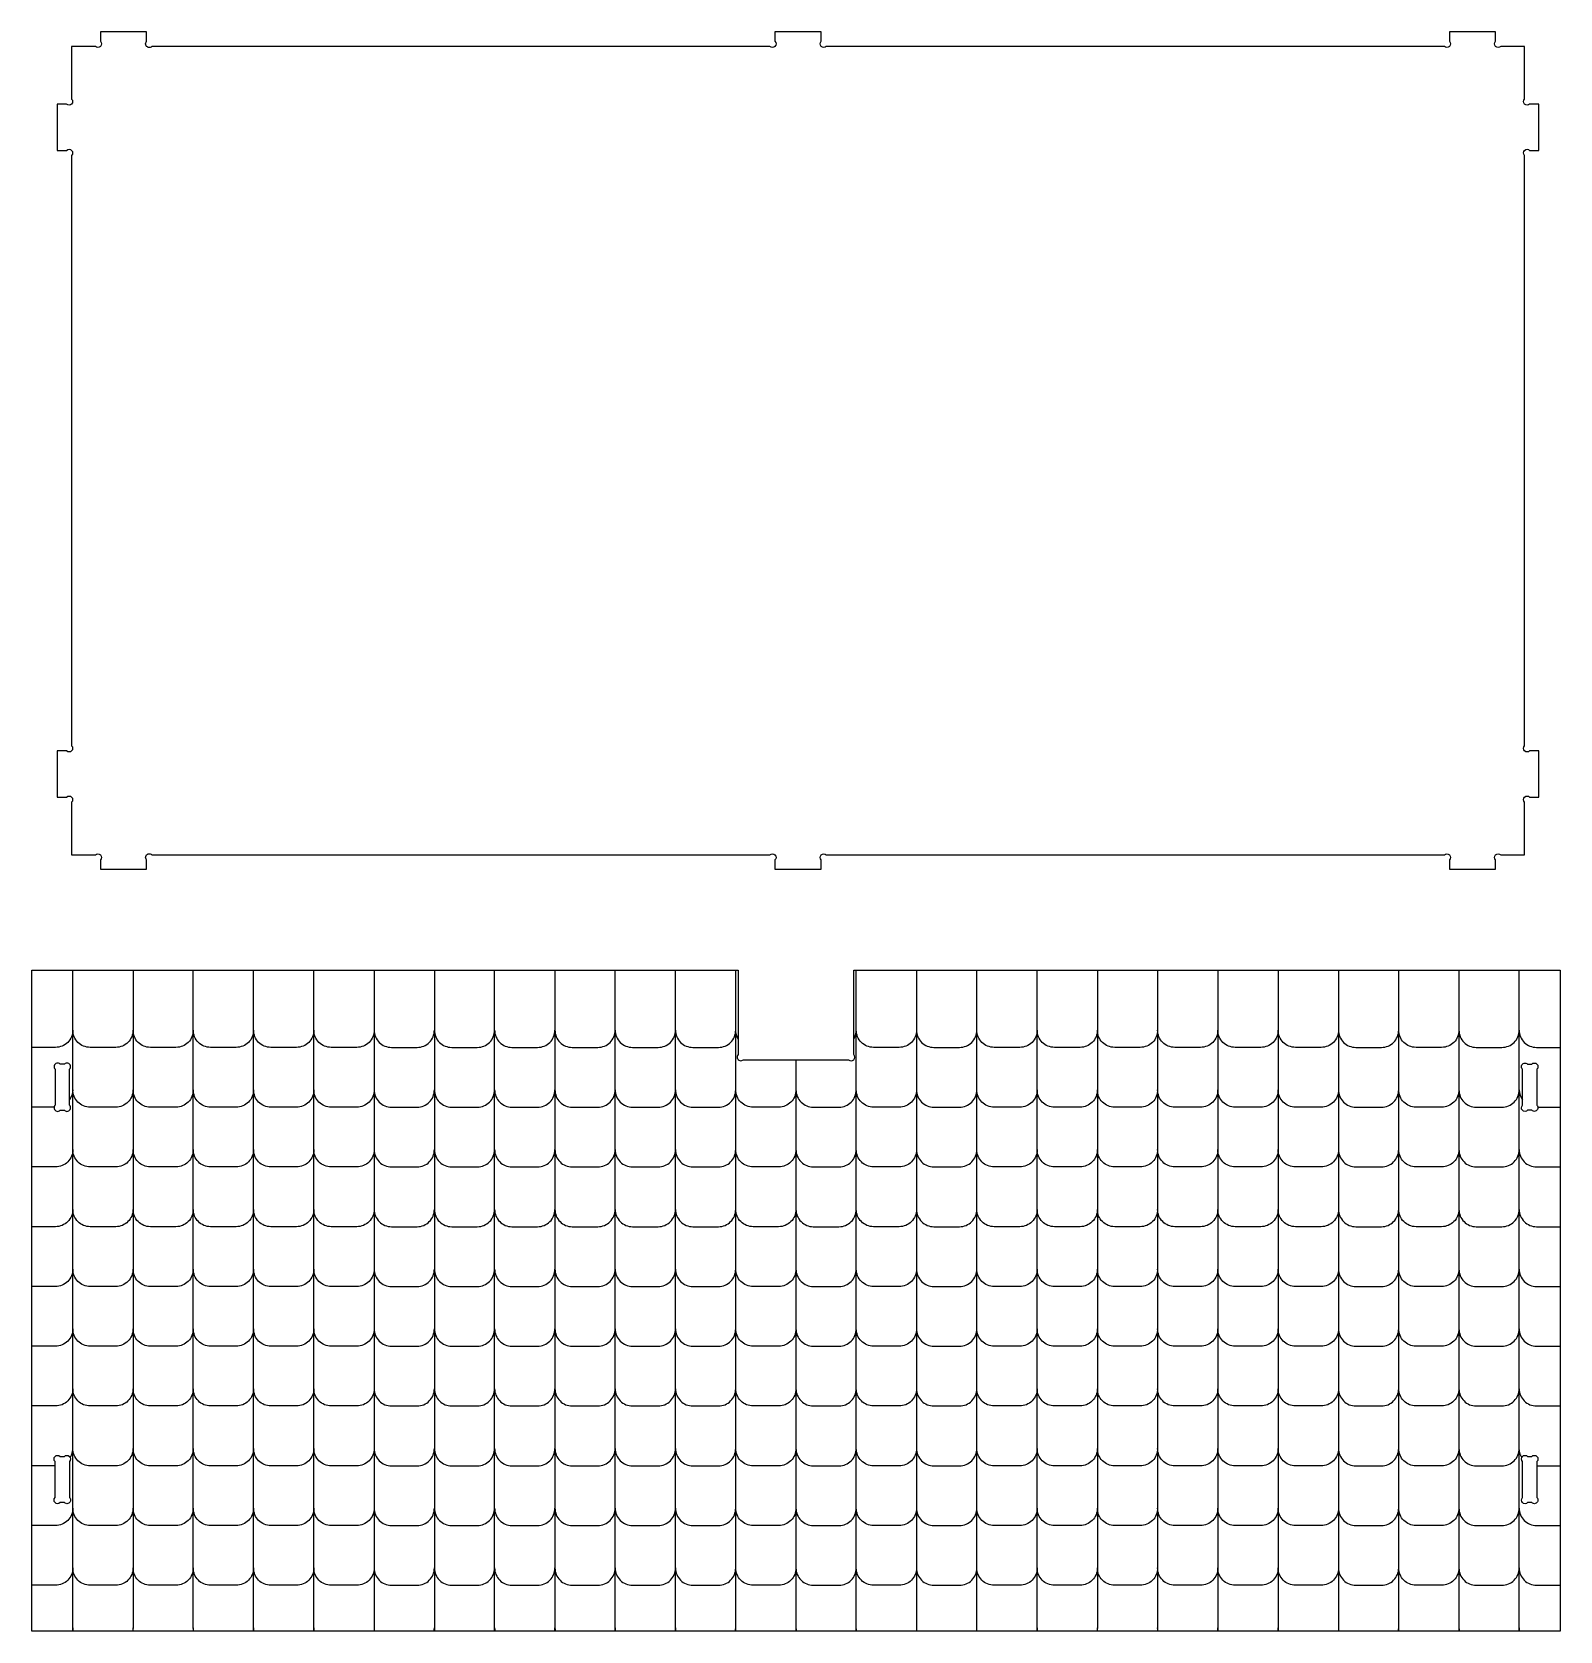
# Model space of a CAD drawing. Extents: x 7134 to 8183, y 163 to 938.
# Drawn here: x 7504.1 to 7821.6, y 168.2 to 500.5 of the extents above; entities that cross this region are included whole.
import ezdxf

# ---------------------------------------------------------------- set-up
doc = ezdxf.new("R2010")
doc.units = 0
doc.header["$MEASUREMENT"] = 0
doc.layers.add('LAYER1', color=18, linetype='CONTINUOUS')

msp = doc.modelspace()

# ---------------------------------------------------------------- linework, layer by layer
at = {"layer": 'LAYER1'}
for points in [[(7668.08, 326.48), (7668.08, 328.42, -1), (7669.14, 329.48), (7797.58, 329.48, -1), (7798.64, 328.42), (7798.64, 326.48), (7808.24, 326.48), (7808.24, 328.42, -1), (7809.3, 329.48), (7814.24, 329.48), (7814.24, 340.42, -1), (7815.3, 341.48), (7817.24, 341.48), (7817.24, 351.08), (7815.3, 351.08, -1), (7814.24, 352.14), (7814.24, 474.82, -1), (7815.3, 475.88), (7817.24, 475.88), (7817.24, 485.48), (7815.3, 485.48, -1), (7814.24, 486.54), (7814.24, 497.48), (7809.3, 497.48, -1), (7808.24, 498.54), (7808.24, 500.48), (7798.64, 500.48), (7798.64, 498.54, -1), (7797.58, 497.48), (7669.14, 497.48, -1), (7668.08, 498.54), (7668.08, 500.48), (7658.48, 500.48), (7658.48, 498.54, -1), (7657.42, 497.48), (7528.98, 497.48, -1), (7527.92, 498.54), (7527.92, 500.48), (7518.32, 500.48), (7518.32, 498.54, -1), (7517.26, 497.48), (7512.32, 497.48), (7512.32, 486.54, -1), (7511.26, 485.48), (7509.32, 485.48), (7509.32, 475.88), (7511.26, 475.88, -1), (7512.32, 474.82), (7512.32, 352.14, -1), (7511.26, 351.08), (7509.32, 351.08), (7509.32, 341.48), (7511.26, 341.48, -1), (7512.32, 340.42), (7512.32, 329.48), (7517.26, 329.48, -1), (7518.32, 328.42), (7518.32, 326.48), (7527.92, 326.48), (7527.92, 328.42, -1), (7528.98, 329.48), (7657.42, 329.48, -1), (7658.48, 328.42), (7658.48, 326.48)], [(7504.09, 305.48), (7650.85, 305.48), (7650.85, 287.96, 1), (7651.91, 286.9), (7673.79, 286.9, 1), (7674.85, 287.96), (7674.85, 305.48), (7821.61, 305.48), (7821.61, 168.18), (7504.09, 168.18)], [(7508.89, 284.93), (7508.89, 277.46, 1), (7509.95, 276.39), (7510.83, 276.39, 1), (7511.89, 277.46), (7511.89, 284.93, 1), (7510.83, 285.99), (7509.95, 285.99, 1)], [(7816.81, 284.93), (7816.81, 277.46, -1), (7815.75, 276.39), (7814.87, 276.39, -1), (7813.81, 277.46), (7813.81, 284.93, -1), (7814.87, 285.99), (7815.75, 285.99, -1)], [(7511.89, 203.4), (7511.89, 195.92, -1), (7510.83, 194.86), (7509.95, 194.86, -1), (7508.89, 195.92), (7508.89, 203.4, -1), (7509.95, 204.46), (7510.83, 204.46, -1)], [(7816.81, 203.4), (7816.81, 195.92, -1), (7815.75, 194.86), (7814.87, 194.86, -1), (7813.81, 195.92), (7813.81, 203.4, -1), (7814.87, 204.46), (7815.75, 204.46, -1)]]:
    msp.add_lwpolyline(points, format="xyb", close=True, dxfattribs=at)
for points in [[(7512.63, 168.18, -0.047899), (7512.57, 168.86), (7512.57, 305.48)], [(7525.09, 305.48), (7525.09, 168.86, -0.047899), (7525.02, 168.18)], [(7537.68, 168.18, -0.047899), (7537.61, 168.86), (7537.61, 305.48)], [(7550.2, 168.18, -0.047899), (7550.14, 168.86), (7550.14, 305.48)], [(7562.73, 168.18, -0.047899), (7562.66, 168.86), (7562.66, 305.48)], [(7575.19, 305.48), (7575.19, 168.86, 0.047899), (7575.25, 168.18)], [(7587.71, 305.48), (7587.71, 168.86, 0.047899), (7587.78, 168.18)], [(7600.17, 168.18, 0.047899), (7600.23, 168.86), (7600.23, 305.48)], [(7612.76, 305.48), (7612.76, 168.86, 0.047899), (7612.82, 168.18)], [(7625.21, 168.18, 0.047899), (7625.28, 168.86), (7625.28, 305.48)], [(7637.74, 168.18, 0.047899), (7637.8, 168.86), (7637.8, 305.48)], [(7650.39, 168.18, -0.047899), (7650.33, 168.86), (7650.33, 305.48)], [(7675.31, 168.18, 0.047899), (7675.38, 168.86), (7675.38, 305.48)], [(7687.9, 305.48), (7687.9, 168.86, -0.047899), (7687.83, 168.18)], [(7700.36, 168.18, 0.047899), (7700.42, 168.86), (7700.42, 305.48)], [(7713.01, 168.18, -0.047899), (7712.95, 168.86), (7712.95, 305.48)], [(7725.47, 305.48), (7725.47, 168.86, -0.047899), (7725.4, 168.18)], [(7737.99, 305.48), (7737.99, 168.86, -0.047899), (7737.93, 168.18)], [(7750.52, 305.48), (7750.52, 168.86, -0.047899), (7750.45, 168.18)], [(7763.04, 305.48), (7763.04, 168.86, -0.047899), (7762.98, 168.18)], [(7775.57, 305.48), (7775.57, 168.86, -0.047899), (7775.5, 168.18)], [(7788.02, 168.18, 0.047899), (7788.09, 168.86), (7788.09, 305.48)], [(7800.61, 305.48), (7800.61, 168.86, 0.047899), (7800.68, 168.18)], [(7813.07, 168.18, 0.047899), (7813.14, 168.86), (7813.14, 305.48)], [(7512.57, 293.06, -0.414214), (7508.97, 289.46), (7504.09, 289.46)], [(7525.09, 293.06, -0.414214), (7521.49, 289.46), (7516.17, 289.46, -0.414214), (7512.57, 293.06)], [(7537.61, 293.06, -0.414214), (7534.01, 289.46), (7528.69, 289.46, -0.414214), (7525.09, 293.06)], [(7550.14, 293.06, -0.414214), (7546.54, 289.46), (7541.21, 289.46, -0.414214), (7537.61, 293.06)], [(7562.66, 293.06, -0.414214), (7559.06, 289.46), (7553.74, 289.46, -0.414214), (7550.14, 293.06)], [(7575.19, 293.06, -0.414214), (7571.59, 289.46), (7566.26, 289.46, -0.414214), (7562.66, 293.06)], [(7575.19, 293.06, 0.414214), (7578.79, 289.46), (7584.11, 289.46, 0.414214), (7587.71, 293.06)], [(7587.71, 293.06, 0.414214), (7591.31, 289.46), (7596.63, 289.46, 0.414214), (7600.23, 293.06)], [(7600.23, 293.06, 0.414214), (7603.83, 289.46), (7609.16, 289.46, 0.414214), (7612.76, 293.06)], [(7612.76, 293.06, 0.414214), (7616.36, 289.46), (7621.68, 289.46, 0.414214), (7625.28, 293.06)], [(7625.28, 293.06, 0.414214), (7628.88, 289.46), (7634.2, 289.46, 0.414214), (7637.8, 293.06)], [(7637.8, 293.06, 0.414214), (7641.4, 289.46), (7646.73, 289.46, 0.414214), (7650.33, 293.06)], [(7650.85, 291.19, -0.137402), (7650.33, 293.06)], [(7674.85, 291.19, 0.137402), (7675.38, 293.06)], [(7687.9, 293.06, -0.414214), (7684.3, 289.46), (7678.98, 289.46, -0.414214), (7675.38, 293.06)], [(7687.9, 293.06, 0.414214), (7691.5, 289.46), (7696.82, 289.46, 0.414214), (7700.42, 293.06)], [(7712.95, 293.06, -0.414214), (7709.35, 289.46), (7704.02, 289.46, -0.414214), (7700.42, 293.06)], [(7725.47, 293.06, -0.414214), (7721.87, 289.46), (7716.55, 289.46, -0.414214), (7712.95, 293.06)], [(7737.99, 293.06, -0.414214), (7734.39, 289.46), (7729.07, 289.46, -0.414214), (7725.47, 293.06)], [(7750.52, 293.06, -0.414214), (7746.92, 289.46), (7741.59, 289.46, -0.414214), (7737.99, 293.06)], [(7763.04, 293.06, -0.414214), (7759.44, 289.46), (7754.12, 289.46, -0.414214), (7750.52, 293.06)], [(7775.57, 293.06, -0.414214), (7771.97, 289.46), (7766.64, 289.46, -0.414214), (7763.04, 293.06)], [(7775.57, 293.06, 0.414214), (7779.17, 289.46), (7784.49, 289.46, 0.414214), (7788.09, 293.06)], [(7800.61, 293.06, -0.414214), (7797.01, 289.46), (7791.69, 289.46, -0.414214), (7788.09, 293.06)], [(7800.61, 293.06, 0.414214), (7804.21, 289.46), (7809.54, 289.46, 0.414214), (7813.14, 293.06)], [(7813.14, 293.06, 0.414214), (7816.74, 289.46), (7821.61, 289.46)], [(7662.85, 286.9), (7662.85, 168.86, -0.047899), (7662.79, 168.18)], [(7512.57, 280.64, -0.156846), (7511.89, 278.54)], [(7525.09, 280.64, -0.414214), (7521.49, 277.04), (7516.17, 277.04, -0.414214), (7512.57, 280.64)], [(7537.61, 280.64, -0.414214), (7534.01, 277.04), (7528.69, 277.04, -0.414214), (7525.09, 280.64)], [(7550.14, 280.64, -0.414214), (7546.54, 277.04), (7541.21, 277.04, -0.414214), (7537.61, 280.64)], [(7562.66, 280.64, -0.414214), (7559.06, 277.04), (7553.74, 277.04, -0.414214), (7550.14, 280.64)], [(7575.19, 280.64, -0.414214), (7571.59, 277.04), (7566.26, 277.04, -0.414214), (7562.66, 280.64)], [(7575.19, 280.64, 0.414214), (7578.79, 277.04), (7584.11, 277.04, 0.414214), (7587.71, 280.64)], [(7587.71, 280.64, 0.414214), (7591.31, 277.04), (7596.63, 277.04, 0.414214), (7600.23, 280.64)], [(7600.23, 280.64, 0.414214), (7603.83, 277.04), (7609.16, 277.04, 0.414214), (7612.76, 280.64)], [(7612.76, 280.64, 0.414214), (7616.36, 277.04), (7621.68, 277.04, 0.414214), (7625.28, 280.64)], [(7625.28, 280.64, 0.414214), (7628.88, 277.04), (7634.2, 277.04, 0.414214), (7637.8, 280.64)], [(7637.8, 280.64, 0.414214), (7641.4, 277.04), (7646.73, 277.04, 0.414214), (7650.33, 280.64)], [(7662.85, 280.64, -0.414214), (7659.25, 277.04), (7653.93, 277.04, -0.414214), (7650.33, 280.64)], [(7662.85, 280.64, 0.414214), (7666.45, 277.04), (7671.78, 277.04, 0.414214), (7675.38, 280.64)], [(7687.9, 280.64, -0.414214), (7684.3, 277.04), (7678.98, 277.04, -0.414214), (7675.38, 280.64)], [(7687.9, 280.64, 0.414214), (7691.5, 277.04), (7696.82, 277.04, 0.414214), (7700.42, 280.64)], [(7712.95, 280.64, -0.414214), (7709.35, 277.04), (7704.02, 277.04, -0.414214), (7700.42, 280.64)], [(7725.47, 280.64, -0.414214), (7721.87, 277.04), (7716.55, 277.04, -0.414214), (7712.95, 280.64)], [(7737.99, 280.64, -0.414214), (7734.39, 277.04), (7729.07, 277.04, -0.414214), (7725.47, 280.64)], [(7750.52, 280.64, -0.414214), (7746.92, 277.04), (7741.59, 277.04, -0.414214), (7737.99, 280.64)], [(7763.04, 280.64, -0.414214), (7759.44, 277.04), (7754.12, 277.04, -0.414214), (7750.52, 280.64)], [(7775.57, 280.64, -0.414214), (7771.97, 277.04), (7766.64, 277.04, -0.414214), (7763.04, 280.64)], [(7775.57, 280.64, 0.414214), (7779.17, 277.04), (7784.49, 277.04, 0.414214), (7788.09, 280.64)], [(7800.61, 280.64, -0.414214), (7797.01, 277.04), (7791.69, 277.04, -0.414214), (7788.09, 280.64)], [(7800.61, 280.64, 0.414214), (7804.21, 277.04), (7809.54, 277.04, 0.414214), (7813.14, 280.64)], [(7813.14, 280.64, 0.156846), (7813.81, 278.54)], [(7512.57, 268.22, -0.414214), (7508.97, 264.62), (7504.09, 264.62)], [(7525.09, 268.22, -0.414214), (7521.49, 264.62), (7516.17, 264.62, -0.414214), (7512.57, 268.22)], [(7537.61, 268.22, -0.414214), (7534.01, 264.62), (7528.69, 264.62, -0.414214), (7525.09, 268.22)], [(7550.14, 268.22, -0.414214), (7546.54, 264.62), (7541.21, 264.62, -0.414214), (7537.61, 268.22)], [(7562.66, 268.22, -0.414214), (7559.06, 264.62), (7553.74, 264.62, -0.414214), (7550.14, 268.22)], [(7575.19, 268.22, -0.414214), (7571.59, 264.62), (7566.26, 264.62, -0.414214), (7562.66, 268.22)], [(7575.19, 268.22, 0.414214), (7578.79, 264.62), (7584.11, 264.62, 0.414214), (7587.71, 268.22)], [(7587.71, 268.22, 0.414214), (7591.31, 264.62), (7596.63, 264.62, 0.414214), (7600.23, 268.22)], [(7600.23, 268.22, 0.414214), (7603.83, 264.62), (7609.16, 264.62, 0.414214), (7612.76, 268.22)], [(7612.76, 268.22, 0.414214), (7616.36, 264.62), (7621.68, 264.62, 0.414214), (7625.28, 268.22)], [(7625.28, 268.22, 0.414214), (7628.88, 264.62), (7634.2, 264.62, 0.414214), (7637.8, 268.22)], [(7637.8, 268.22, 0.414214), (7641.4, 264.62), (7646.73, 264.62, 0.414214), (7650.33, 268.22)], [(7662.85, 268.22, -0.414214), (7659.25, 264.62), (7653.93, 264.62, -0.414214), (7650.33, 268.22)], [(7662.85, 268.22, 0.414214), (7666.45, 264.62), (7671.78, 264.62, 0.414214), (7675.38, 268.22)], [(7687.9, 268.22, -0.414214), (7684.3, 264.62), (7678.98, 264.62, -0.414214), (7675.38, 268.22)], [(7687.9, 268.22, 0.414214), (7691.5, 264.62), (7696.82, 264.62, 0.414214), (7700.42, 268.22)], [(7712.95, 268.22, -0.414214), (7709.35, 264.62), (7704.02, 264.62, -0.414214), (7700.42, 268.22)], [(7725.47, 268.22, -0.414214), (7721.87, 264.62), (7716.55, 264.62, -0.414214), (7712.95, 268.22)], [(7737.99, 268.22, -0.414214), (7734.39, 264.62), (7729.07, 264.62, -0.414214), (7725.47, 268.22)], [(7750.52, 268.22, -0.414214), (7746.92, 264.62), (7741.59, 264.62, -0.414214), (7737.99, 268.22)], [(7763.04, 268.22, -0.414214), (7759.44, 264.62), (7754.12, 264.62, -0.414214), (7750.52, 268.22)], [(7775.57, 268.22, -0.414214), (7771.97, 264.62), (7766.64, 264.62, -0.414214), (7763.04, 268.22)], [(7775.57, 268.22, 0.414214), (7779.17, 264.62), (7784.49, 264.62, 0.414214), (7788.09, 268.22)], [(7800.61, 268.22, -0.414214), (7797.01, 264.62), (7791.69, 264.62, -0.414214), (7788.09, 268.22)], [(7800.61, 268.22, 0.414214), (7804.21, 264.62), (7809.54, 264.62, 0.414214), (7813.14, 268.22)], [(7813.14, 268.22, 0.414214), (7816.74, 264.62), (7821.61, 264.62)], [(7512.57, 255.8, -0.414214), (7508.97, 252.2), (7504.09, 252.2)], [(7525.09, 255.8, -0.414214), (7521.49, 252.2), (7516.17, 252.2, -0.414214), (7512.57, 255.8)], [(7537.61, 255.8, -0.414214), (7534.01, 252.2), (7528.69, 252.2, -0.414214), (7525.09, 255.8)], [(7550.14, 255.8, -0.414214), (7546.54, 252.2), (7541.21, 252.2, -0.414214), (7537.61, 255.8)], [(7562.66, 255.8, -0.414214), (7559.06, 252.2), (7553.74, 252.2, -0.414214), (7550.14, 255.8)], [(7575.19, 255.8, -0.414214), (7571.59, 252.2), (7566.26, 252.2, -0.414214), (7562.66, 255.8)], [(7575.19, 255.8, 0.414214), (7578.79, 252.2), (7584.11, 252.2, 0.414214), (7587.71, 255.8)], [(7587.71, 255.8, 0.414214), (7591.31, 252.2), (7596.63, 252.2, 0.414214), (7600.23, 255.8)], [(7600.23, 255.8, 0.414214), (7603.83, 252.2), (7609.16, 252.2, 0.414214), (7612.76, 255.8)], [(7612.76, 255.8, 0.414214), (7616.36, 252.2), (7621.68, 252.2, 0.414214), (7625.28, 255.8)], [(7625.28, 255.8, 0.414214), (7628.88, 252.2), (7634.2, 252.2, 0.414214), (7637.8, 255.8)], [(7637.8, 255.8, 0.414214), (7641.4, 252.2), (7646.73, 252.2, 0.414214), (7650.33, 255.8)], [(7662.85, 255.8, -0.414214), (7659.25, 252.2), (7653.93, 252.2, -0.414214), (7650.33, 255.8)], [(7662.85, 255.8, 0.414214), (7666.45, 252.2), (7671.78, 252.2, 0.414214), (7675.38, 255.8)], [(7687.9, 255.8, -0.414214), (7684.3, 252.2), (7678.98, 252.2, -0.414214), (7675.38, 255.8)], [(7687.9, 255.8, 0.414214), (7691.5, 252.2), (7696.82, 252.2, 0.414214), (7700.42, 255.8)], [(7712.95, 255.8, -0.414214), (7709.35, 252.2), (7704.02, 252.2, -0.414214), (7700.42, 255.8)], [(7725.47, 255.8, -0.414214), (7721.87, 252.2), (7716.55, 252.2, -0.414214), (7712.95, 255.8)], [(7737.99, 255.8, -0.414214), (7734.39, 252.2), (7729.07, 252.2, -0.414214), (7725.47, 255.8)], [(7750.52, 255.8, -0.414214), (7746.92, 252.2), (7741.59, 252.2, -0.414214), (7737.99, 255.8)], [(7763.04, 255.8, -0.414214), (7759.44, 252.2), (7754.12, 252.2, -0.414214), (7750.52, 255.8)], [(7775.57, 255.8, -0.414214), (7771.97, 252.2), (7766.64, 252.2, -0.414214), (7763.04, 255.8)], [(7775.57, 255.8, 0.414214), (7779.17, 252.2), (7784.49, 252.2, 0.414214), (7788.09, 255.8)], [(7800.61, 255.8, -0.414214), (7797.01, 252.2), (7791.69, 252.2, -0.414214), (7788.09, 255.8)], [(7800.61, 255.8, 0.414214), (7804.21, 252.2), (7809.54, 252.2, 0.414214), (7813.14, 255.8)], [(7813.14, 255.8, 0.414214), (7816.74, 252.2), (7821.61, 252.2)], [(7512.57, 243.38, -0.414214), (7508.97, 239.78), (7504.09, 239.78)], [(7525.09, 243.38, -0.414214), (7521.49, 239.78), (7516.17, 239.78, -0.414214), (7512.57, 243.38)], [(7537.61, 243.38, -0.414214), (7534.01, 239.78), (7528.69, 239.78, -0.414214), (7525.09, 243.38)], [(7550.14, 243.38, -0.414214), (7546.54, 239.78), (7541.21, 239.78, -0.414214), (7537.61, 243.38)], [(7562.66, 243.38, -0.414214), (7559.06, 239.78), (7553.74, 239.78, -0.414214), (7550.14, 243.38)], [(7575.19, 243.38, -0.414214), (7571.59, 239.78), (7566.26, 239.78, -0.414214), (7562.66, 243.38)], [(7575.19, 243.38, 0.414214), (7578.79, 239.78), (7584.11, 239.78, 0.414214), (7587.71, 243.38)], [(7587.71, 243.38, 0.414214), (7591.31, 239.78), (7596.63, 239.78, 0.414214), (7600.23, 243.38)], [(7600.23, 243.38, 0.414214), (7603.83, 239.78), (7609.16, 239.78, 0.414214), (7612.76, 243.38)], [(7612.76, 243.38, 0.414214), (7616.36, 239.78), (7621.68, 239.78, 0.414214), (7625.28, 243.38)], [(7625.28, 243.38, 0.414214), (7628.88, 239.78), (7634.2, 239.78, 0.414214), (7637.8, 243.38)], [(7637.8, 243.38, 0.414214), (7641.4, 239.78), (7646.73, 239.78, 0.414214), (7650.33, 243.38)], [(7662.85, 243.38, -0.414214), (7659.25, 239.78), (7653.93, 239.78, -0.414214), (7650.33, 243.38)], [(7662.85, 243.38, 0.414214), (7666.45, 239.78), (7671.78, 239.78, 0.414214), (7675.38, 243.38)], [(7687.9, 243.38, -0.414214), (7684.3, 239.78), (7678.98, 239.78, -0.414214), (7675.38, 243.38)], [(7687.9, 243.38, 0.414214), (7691.5, 239.78), (7696.82, 239.78, 0.414214), (7700.42, 243.38)], [(7712.95, 243.38, -0.414214), (7709.35, 239.78), (7704.02, 239.78, -0.414214), (7700.42, 243.38)], [(7725.47, 243.38, -0.414214), (7721.87, 239.78), (7716.55, 239.78, -0.414214), (7712.95, 243.38)], [(7737.99, 243.38, -0.414214), (7734.39, 239.78), (7729.07, 239.78, -0.414214), (7725.47, 243.38)], [(7750.52, 243.38, -0.414214), (7746.92, 239.78), (7741.59, 239.78, -0.414214), (7737.99, 243.38)], [(7763.04, 243.38, -0.414214), (7759.44, 239.78), (7754.12, 239.78, -0.414214), (7750.52, 243.38)], [(7775.57, 243.38, -0.414214), (7771.97, 239.78), (7766.64, 239.78, -0.414214), (7763.04, 243.38)], [(7775.57, 243.38, 0.414214), (7779.17, 239.78), (7784.49, 239.78, 0.414214), (7788.09, 243.38)], [(7800.61, 243.38, -0.414214), (7797.01, 239.78), (7791.69, 239.78, -0.414214), (7788.09, 243.38)], [(7800.61, 243.38, 0.414214), (7804.21, 239.78), (7809.54, 239.78, 0.414214), (7813.14, 243.38)], [(7813.14, 243.38, 0.414214), (7816.74, 239.78), (7821.61, 239.78)], [(7512.57, 230.96, -0.414214), (7508.97, 227.36), (7504.09, 227.36)], [(7525.09, 230.96, -0.414214), (7521.49, 227.36), (7516.17, 227.36, -0.414214), (7512.57, 230.96)], [(7537.61, 230.96, -0.414214), (7534.01, 227.36), (7528.69, 227.36, -0.414214), (7525.09, 230.96)], [(7550.14, 230.96, -0.414214), (7546.54, 227.36), (7541.21, 227.36, -0.414214), (7537.61, 230.96)], [(7562.66, 230.96, -0.414214), (7559.06, 227.36), (7553.74, 227.36, -0.414214), (7550.14, 230.96)], [(7575.19, 230.96, -0.414214), (7571.59, 227.36), (7566.26, 227.36, -0.414214), (7562.66, 230.96)], [(7575.19, 230.96, 0.414214), (7578.79, 227.36), (7584.11, 227.36, 0.414214), (7587.71, 230.96)], [(7587.71, 230.96, 0.414214), (7591.31, 227.36), (7596.63, 227.36, 0.414214), (7600.23, 230.96)], [(7600.23, 230.96, 0.414214), (7603.83, 227.36), (7609.16, 227.36, 0.414214), (7612.76, 230.96)], [(7612.76, 230.96, 0.414214), (7616.36, 227.36), (7621.68, 227.36, 0.414214), (7625.28, 230.96)], [(7625.28, 230.96, 0.414214), (7628.88, 227.36), (7634.2, 227.36, 0.414214), (7637.8, 230.96)], [(7637.8, 230.96, 0.414214), (7641.4, 227.36), (7646.73, 227.36, 0.414214), (7650.33, 230.96)], [(7662.85, 230.96, -0.414214), (7659.25, 227.36), (7653.93, 227.36, -0.414214), (7650.33, 230.96)], [(7662.85, 230.96, 0.414214), (7666.45, 227.36), (7671.78, 227.36, 0.414214), (7675.38, 230.96)], [(7687.9, 230.96, -0.414214), (7684.3, 227.36), (7678.98, 227.36, -0.414214), (7675.38, 230.96)], [(7687.9, 230.96, 0.414214), (7691.5, 227.36), (7696.82, 227.36, 0.414214), (7700.42, 230.96)], [(7712.95, 230.96, -0.414214), (7709.35, 227.36), (7704.02, 227.36, -0.414214), (7700.42, 230.96)], [(7725.47, 230.96, -0.414214), (7721.87, 227.36), (7716.55, 227.36, -0.414214), (7712.95, 230.96)], [(7737.99, 230.96, -0.414214), (7734.39, 227.36), (7729.07, 227.36, -0.414214), (7725.47, 230.96)], [(7750.52, 230.96, -0.414214), (7746.92, 227.36), (7741.59, 227.36, -0.414214), (7737.99, 230.96)], [(7763.04, 230.96, -0.414214), (7759.44, 227.36), (7754.12, 227.36, -0.414214), (7750.52, 230.96)], [(7775.57, 230.96, -0.414214), (7771.97, 227.36), (7766.64, 227.36, -0.414214), (7763.04, 230.96)], [(7775.57, 230.96, 0.414214), (7779.17, 227.36), (7784.49, 227.36, 0.414214), (7788.09, 230.96)], [(7800.61, 230.96, -0.414214), (7797.01, 227.36), (7791.69, 227.36, -0.414214), (7788.09, 230.96)], [(7800.61, 230.96, 0.414214), (7804.21, 227.36), (7809.54, 227.36, 0.414214), (7813.14, 230.96)], [(7813.14, 230.96, 0.414214), (7816.74, 227.36), (7821.61, 227.36)], [(7512.57, 218.54, -0.414214), (7508.97, 214.94), (7504.09, 214.94)], [(7525.09, 218.54, -0.414214), (7521.49, 214.94), (7516.17, 214.94, -0.414214), (7512.57, 218.54)], [(7537.61, 218.54, -0.414214), (7534.01, 214.94), (7528.69, 214.94, -0.414214), (7525.09, 218.54)], [(7550.14, 218.54, -0.414214), (7546.54, 214.94), (7541.21, 214.94, -0.414214), (7537.61, 218.54)], [(7562.66, 218.54, -0.414214), (7559.06, 214.94), (7553.74, 214.94, -0.414214), (7550.14, 218.54)], [(7575.19, 218.54, -0.414214), (7571.59, 214.94), (7566.26, 214.94, -0.414214), (7562.66, 218.54)], [(7575.19, 218.54, 0.414214), (7578.79, 214.94), (7584.11, 214.94, 0.414214), (7587.71, 218.54)], [(7587.71, 218.54, 0.414214), (7591.31, 214.94), (7596.63, 214.94, 0.414214), (7600.23, 218.54)], [(7600.23, 218.54, 0.414214), (7603.83, 214.94), (7609.16, 214.94, 0.414214), (7612.76, 218.54)], [(7612.76, 218.54, 0.414214), (7616.36, 214.94), (7621.68, 214.94, 0.414214), (7625.28, 218.54)], [(7625.28, 218.54, 0.414214), (7628.88, 214.94), (7634.2, 214.94, 0.414214), (7637.8, 218.54)], [(7637.8, 218.54, 0.414214), (7641.4, 214.94), (7646.73, 214.94, 0.414214), (7650.33, 218.54)], [(7662.85, 218.54, -0.414214), (7659.25, 214.94), (7653.93, 214.94, -0.414214), (7650.33, 218.54)], [(7662.85, 218.54, 0.414214), (7666.45, 214.94), (7671.78, 214.94, 0.414214), (7675.38, 218.54)], [(7687.9, 218.54, -0.414214), (7684.3, 214.94), (7678.98, 214.94, -0.414214), (7675.38, 218.54)], [(7687.9, 218.54, 0.414214), (7691.5, 214.94), (7696.82, 214.94, 0.414214), (7700.42, 218.54)], [(7712.95, 218.54, -0.414214), (7709.35, 214.94), (7704.02, 214.94, -0.414214), (7700.42, 218.54)], [(7725.47, 218.54, -0.414214), (7721.87, 214.94), (7716.55, 214.94, -0.414214), (7712.95, 218.54)], [(7737.99, 218.54, -0.414214), (7734.39, 214.94), (7729.07, 214.94, -0.414214), (7725.47, 218.54)], [(7750.52, 218.54, -0.414214), (7746.92, 214.94), (7741.59, 214.94, -0.414214), (7737.99, 218.54)], [(7763.04, 218.54, -0.414214), (7759.44, 214.94), (7754.12, 214.94, -0.414214), (7750.52, 218.54)], [(7775.57, 218.54, -0.414214), (7771.97, 214.94), (7766.64, 214.94, -0.414214), (7763.04, 218.54)], [(7775.57, 218.54, 0.414214), (7779.17, 214.94), (7784.49, 214.94, 0.414214), (7788.09, 218.54)], [(7800.61, 218.54, -0.414214), (7797.01, 214.94), (7791.69, 214.94, -0.414214), (7788.09, 218.54)], [(7800.61, 218.54, 0.414214), (7804.21, 214.94), (7809.54, 214.94, 0.414214), (7813.14, 218.54)], [(7813.14, 218.54, 0.414214), (7816.74, 214.94), (7821.61, 214.94)], [(7525.09, 206.12, -0.414214), (7521.49, 202.52), (7516.17, 202.52, -0.414214), (7512.57, 206.12)], [(7537.61, 206.12, -0.414214), (7534.01, 202.52), (7528.69, 202.52, -0.414214), (7525.09, 206.12)], [(7550.14, 206.12, -0.414214), (7546.54, 202.52), (7541.21, 202.52, -0.414214), (7537.61, 206.12)], [(7562.66, 206.12, -0.414214), (7559.06, 202.52), (7553.74, 202.52, -0.414214), (7550.14, 206.12)], [(7575.19, 206.12, -0.414214), (7571.59, 202.52), (7566.26, 202.52, -0.414214), (7562.66, 206.12)], [(7575.19, 206.12, 0.414214), (7578.79, 202.52), (7584.11, 202.52, 0.414214), (7587.71, 206.12)], [(7587.71, 206.12, 0.414214), (7591.31, 202.52), (7596.63, 202.52, 0.414214), (7600.23, 206.12)], [(7600.23, 206.12, 0.414214), (7603.83, 202.52), (7609.16, 202.52, 0.414214), (7612.76, 206.12)], [(7612.76, 206.12, 0.414214), (7616.36, 202.52), (7621.68, 202.52, 0.414214), (7625.28, 206.12)], [(7625.28, 206.12, 0.414214), (7628.88, 202.52), (7634.2, 202.52, 0.414214), (7637.8, 206.12)], [(7637.8, 206.12, 0.414214), (7641.4, 202.52), (7646.73, 202.52, 0.414214), (7650.33, 206.12)], [(7662.85, 206.12, -0.414214), (7659.25, 202.52), (7653.93, 202.52, -0.414214), (7650.33, 206.12)], [(7662.85, 206.12, 0.414214), (7666.45, 202.52), (7671.78, 202.52, 0.414214), (7675.38, 206.12)], [(7687.9, 206.12, -0.414214), (7684.3, 202.52), (7678.98, 202.52, -0.414214), (7675.38, 206.12)], [(7687.9, 206.12, 0.414214), (7691.5, 202.52), (7696.82, 202.52, 0.414214), (7700.42, 206.12)], [(7712.95, 206.12, -0.414214), (7709.35, 202.52), (7704.02, 202.52, -0.414214), (7700.42, 206.12)], [(7725.47, 206.12, -0.414214), (7721.87, 202.52), (7716.55, 202.52, -0.414214), (7712.95, 206.12)], [(7737.99, 206.12, -0.414214), (7734.39, 202.52), (7729.07, 202.52, -0.414214), (7725.47, 206.12)], [(7750.52, 206.12, -0.414214), (7746.92, 202.52), (7741.59, 202.52, -0.414214), (7737.99, 206.12)], [(7763.04, 206.12, -0.414214), (7759.44, 202.52), (7754.12, 202.52, -0.414214), (7750.52, 206.12)], [(7775.57, 206.12, -0.414214), (7771.97, 202.52), (7766.64, 202.52, -0.414214), (7763.04, 206.12)], [(7775.57, 206.12, 0.414214), (7779.17, 202.52), (7784.49, 202.52, 0.414214), (7788.09, 206.12)], [(7800.61, 206.12, -0.414214), (7797.01, 202.52), (7791.69, 202.52, -0.414214), (7788.09, 206.12)], [(7800.61, 206.12, 0.414214), (7804.21, 202.52), (7809.54, 202.52, 0.414214), (7813.14, 206.12)], [(7512.57, 193.7, -0.414214), (7508.97, 190.1), (7504.09, 190.1)], [(7525.09, 193.7, -0.414214), (7521.49, 190.1), (7516.17, 190.1, -0.414214), (7512.57, 193.7)], [(7537.61, 193.7, -0.414214), (7534.01, 190.1), (7528.69, 190.1, -0.414214), (7525.09, 193.7)], [(7550.14, 193.7, -0.414214), (7546.54, 190.1), (7541.21, 190.1, -0.414214), (7537.61, 193.7)], [(7562.66, 193.7, -0.414214), (7559.06, 190.1), (7553.74, 190.1, -0.414214), (7550.14, 193.7)], [(7575.19, 193.7, -0.414214), (7571.59, 190.1), (7566.26, 190.1, -0.414214), (7562.66, 193.7)], [(7575.19, 193.7, 0.414214), (7578.79, 190.1), (7584.11, 190.1, 0.414214), (7587.71, 193.7)], [(7587.71, 193.7, 0.414214), (7591.31, 190.1), (7596.63, 190.1, 0.414214), (7600.23, 193.7)], [(7600.23, 193.7, 0.414214), (7603.83, 190.1), (7609.16, 190.1, 0.414214), (7612.76, 193.7)], [(7612.76, 193.7, 0.414214), (7616.36, 190.1), (7621.68, 190.1, 0.414214), (7625.28, 193.7)], [(7625.28, 193.7, 0.414214), (7628.88, 190.1), (7634.2, 190.1, 0.414214), (7637.8, 193.7)], [(7637.8, 193.7, 0.414214), (7641.4, 190.1), (7646.73, 190.1, 0.414214), (7650.33, 193.7)], [(7662.85, 193.7, -0.414214), (7659.25, 190.1), (7653.93, 190.1, -0.414214), (7650.33, 193.7)], [(7662.85, 193.7, 0.414214), (7666.45, 190.1), (7671.78, 190.1, 0.414214), (7675.38, 193.7)], [(7687.9, 193.7, -0.414214), (7684.3, 190.1), (7678.98, 190.1, -0.414214), (7675.38, 193.7)], [(7687.9, 193.7, 0.414214), (7691.5, 190.1), (7696.82, 190.1, 0.414214), (7700.42, 193.7)], [(7712.95, 193.7, -0.414214), (7709.35, 190.1), (7704.02, 190.1, -0.414214), (7700.42, 193.7)], [(7725.47, 193.7, -0.414214), (7721.87, 190.1), (7716.55, 190.1, -0.414214), (7712.95, 193.7)], [(7737.99, 193.7, -0.414214), (7734.39, 190.1), (7729.07, 190.1, -0.414214), (7725.47, 193.7)], [(7750.52, 193.7, -0.414214), (7746.92, 190.1), (7741.59, 190.1, -0.414214), (7737.99, 193.7)], [(7763.04, 193.7, -0.414214), (7759.44, 190.1), (7754.12, 190.1, -0.414214), (7750.52, 193.7)], [(7775.57, 193.7, -0.414214), (7771.97, 190.1), (7766.64, 190.1, -0.414214), (7763.04, 193.7)], [(7775.57, 193.7, 0.414214), (7779.17, 190.1), (7784.49, 190.1, 0.414214), (7788.09, 193.7)], [(7800.61, 193.7, -0.414214), (7797.01, 190.1), (7791.69, 190.1, -0.414214), (7788.09, 193.7)], [(7800.61, 193.7, 0.414214), (7804.21, 190.1), (7809.54, 190.1, 0.414214), (7813.14, 193.7)], [(7813.14, 193.7, 0.414214), (7816.74, 190.1), (7821.61, 190.1)], [(7512.57, 181.28, -0.414214), (7508.97, 177.68), (7504.09, 177.68)], [(7525.09, 181.28, -0.414214), (7521.49, 177.68), (7516.17, 177.68, -0.414214), (7512.57, 181.28)], [(7537.61, 181.28, -0.414214), (7534.01, 177.68), (7528.69, 177.68, -0.414214), (7525.09, 181.28)], [(7550.14, 181.28, -0.414214), (7546.54, 177.68), (7541.21, 177.68, -0.414214), (7537.61, 181.28)], [(7562.66, 181.28, -0.414214), (7559.06, 177.68), (7553.74, 177.68, -0.414214), (7550.14, 181.28)], [(7575.19, 181.28, -0.414214), (7571.59, 177.68), (7566.26, 177.68, -0.414214), (7562.66, 181.28)], [(7575.19, 181.28, 0.414214), (7578.79, 177.68), (7584.11, 177.68, 0.414214), (7587.71, 181.28)], [(7587.71, 181.28, 0.414214), (7591.31, 177.68), (7596.63, 177.68, 0.414214), (7600.23, 181.28)], [(7600.23, 181.28, 0.414214), (7603.83, 177.68), (7609.16, 177.68, 0.414214), (7612.76, 181.28)], [(7612.76, 181.28, 0.414214), (7616.36, 177.68), (7621.68, 177.68, 0.414214), (7625.28, 181.28)], [(7625.28, 181.28, 0.414214), (7628.88, 177.68), (7634.2, 177.68, 0.414214), (7637.8, 181.28)], [(7637.8, 181.28, 0.414214), (7641.4, 177.68), (7646.73, 177.68, 0.414214), (7650.33, 181.28)], [(7662.85, 181.28, -0.414214), (7659.25, 177.68), (7653.93, 177.68, -0.414214), (7650.33, 181.28)], [(7662.85, 181.28, 0.414214), (7666.45, 177.68), (7671.78, 177.68, 0.414214), (7675.38, 181.28)], [(7687.9, 181.28, -0.414214), (7684.3, 177.68), (7678.98, 177.68, -0.414214), (7675.38, 181.28)], [(7687.9, 181.28, 0.414214), (7691.5, 177.68), (7696.82, 177.68, 0.414214), (7700.42, 181.28)], [(7712.95, 181.28, -0.414214), (7709.35, 177.68), (7704.02, 177.68, -0.414214), (7700.42, 181.28)], [(7725.47, 181.28, -0.414214), (7721.87, 177.68), (7716.55, 177.68, -0.414214), (7712.95, 181.28)], [(7737.99, 181.28, -0.414214), (7734.39, 177.68), (7729.07, 177.68, -0.414214), (7725.47, 181.28)], [(7750.52, 181.28, -0.414214), (7746.92, 177.68), (7741.59, 177.68, -0.414214), (7737.99, 181.28)], [(7763.04, 181.28, -0.414214), (7759.44, 177.68), (7754.12, 177.68, -0.414214), (7750.52, 181.28)], [(7775.57, 181.28, -0.414214), (7771.97, 177.68), (7766.64, 177.68, -0.414214), (7763.04, 181.28)], [(7775.57, 181.28, 0.414214), (7779.17, 177.68), (7784.49, 177.68, 0.414214), (7788.09, 181.28)], [(7800.61, 181.28, -0.414214), (7797.01, 177.68), (7791.69, 177.68, -0.414214), (7788.09, 181.28)], [(7800.61, 181.28, 0.414214), (7804.21, 177.68), (7809.54, 177.68, 0.414214), (7813.14, 181.28)], [(7813.14, 181.28, 0.414214), (7816.74, 177.68), (7821.61, 177.68)], [(7512.57, 168.86, -0.047899), (7512.5, 168.18)], [(7525.16, 168.18, -0.047899), (7525.09, 168.86)], [(7537.61, 168.86, -0.047899), (7537.55, 168.18)], [(7550.14, 168.86, -0.047899), (7550.07, 168.18)], [(7562.66, 168.86, -0.047899), (7562.6, 168.18)], [(7575.19, 168.86, -0.047899), (7575.12, 168.18)], [(7587.64, 168.18, 0.047899), (7587.71, 168.86)], [(7600.23, 168.86, 0.047899), (7600.3, 168.18)], [(7612.69, 168.18, 0.047899), (7612.76, 168.86)], [(7625.28, 168.86, 0.047899), (7625.35, 168.18)], [(7637.8, 168.86, 0.047899), (7637.87, 168.18)], [(7650.26, 168.18, 0.047899), (7650.33, 168.86)], [(7662.85, 168.86, 0.047899), (7662.92, 168.18)], [(7675.44, 168.18, -0.047899), (7675.38, 168.86)], [(7687.9, 168.86, 0.047899), (7687.97, 168.18)], [(7700.49, 168.18, -0.047899), (7700.42, 168.86)], [(7712.95, 168.86, -0.047899), (7712.88, 168.18)], [(7725.54, 168.18, -0.047899), (7725.47, 168.86)], [(7738.06, 168.18, -0.047899), (7737.99, 168.86)], [(7750.58, 168.18, -0.047899), (7750.52, 168.86)], [(7763.11, 168.18, -0.047899), (7763.04, 168.86)], [(7775.57, 168.86, 0.047899), (7775.63, 168.18)], [(7788.16, 168.18, -0.047899), (7788.09, 168.86)], [(7800.61, 168.86, -0.047899), (7800.55, 168.18)], [(7813.14, 168.86, 0.047899), (7813.2, 168.18)]]:
    msp.add_lwpolyline(points, format="xyb", dxfattribs=at)
for points in [[(7508.68, 277.04), (7504.09, 277.04)], [(7817.02, 277.04), (7821.61, 277.04)], [(7512.04, 204.25), (7512.1, 204.35), (7512.16, 204.46), (7512.22, 204.57), (7512.27, 204.69), (7512.31, 204.8), (7512.36, 204.91), (7512.4, 205.03), (7512.43, 205.15), (7512.46, 205.27), (7512.49, 205.39), (7512.51, 205.51), (7512.53, 205.63), (7512.55, 205.75), (7512.56, 205.87), (7512.56, 206), (7512.57, 206.12)], [(7813.66, 204.25), (7813.6, 204.36), (7813.54, 204.46), (7813.49, 204.57), (7813.44, 204.69), (7813.39, 204.8), (7813.35, 204.91), (7813.31, 205.03), (7813.27, 205.15), (7813.24, 205.27), (7813.21, 205.39), (7813.19, 205.51), (7813.17, 205.63), (7813.16, 205.75), (7813.15, 205.87), (7813.14, 206), (7813.14, 206.12)], [(7508.89, 202.52), (7504.09, 202.52)], [(7816.81, 202.52), (7821.61, 202.52)]]:
    msp.add_lwpolyline(points, dxfattribs=at)

doc.saveas('drawing.dxf')
